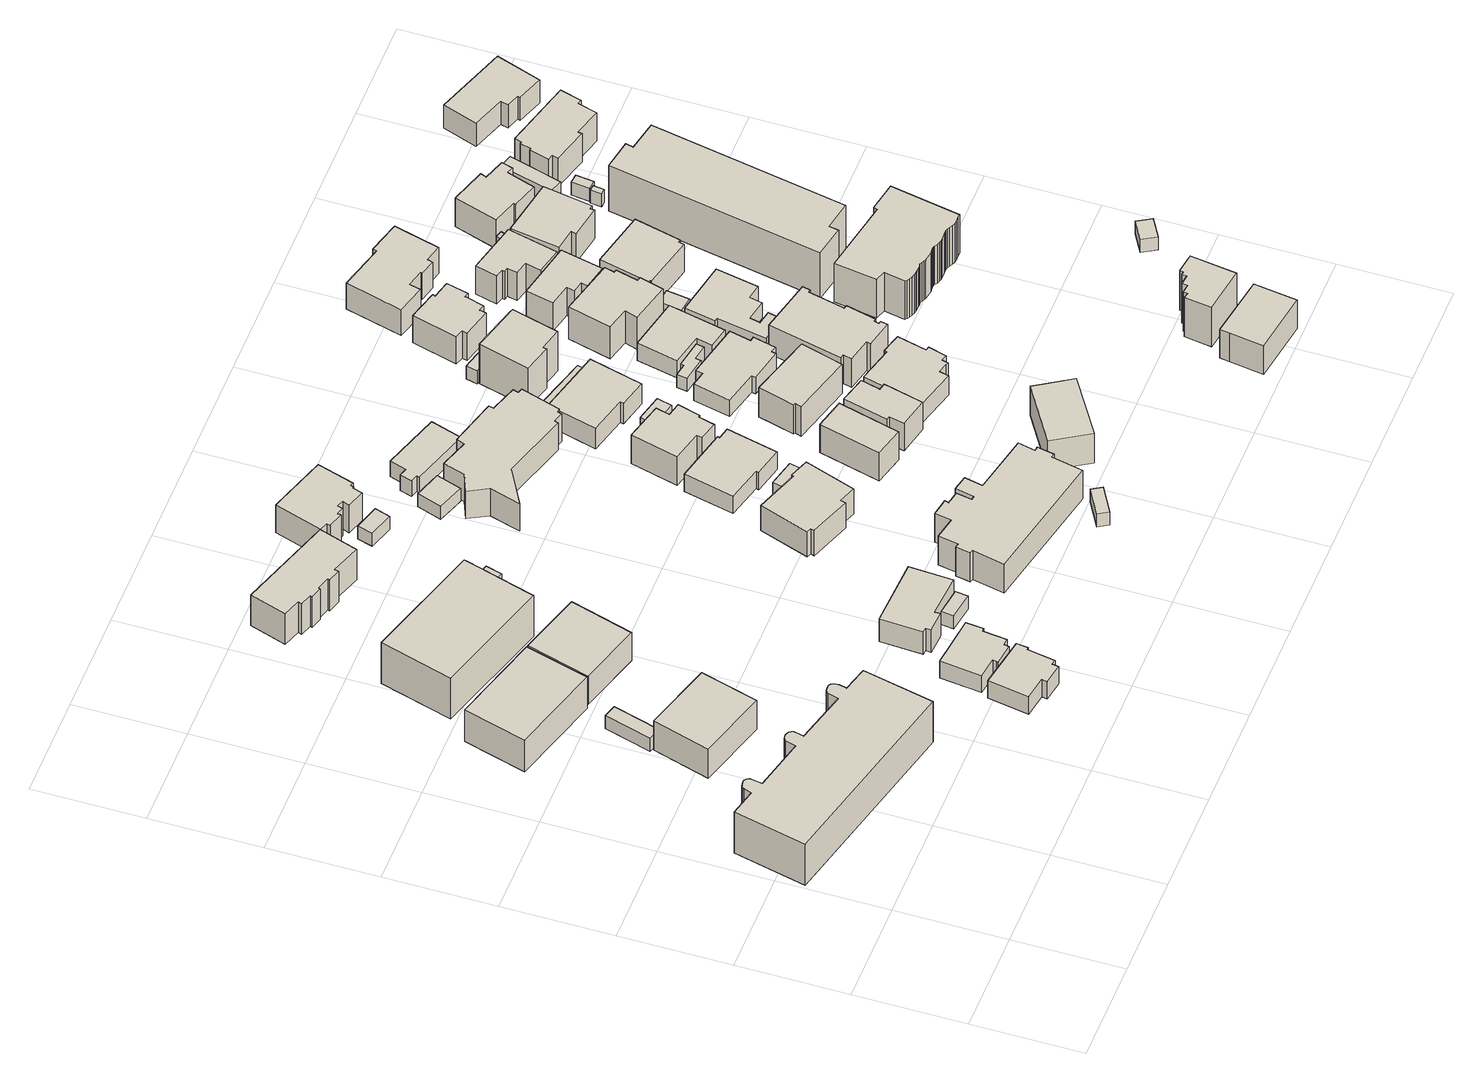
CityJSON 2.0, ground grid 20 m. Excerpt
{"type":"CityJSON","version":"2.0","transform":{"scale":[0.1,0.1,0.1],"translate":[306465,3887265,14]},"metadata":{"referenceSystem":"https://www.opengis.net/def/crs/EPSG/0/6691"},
"CityObjects":{
"building1":{"type":"Building","attributes":{"class":"3002","measuredHeight":2,"BuildingIDAttribute.prefecture":"22","BuildingIDAttribute.city":"22203","BuildingDetailAttribute.surveyYear":2015},"geometry":[{"type":"Solid","lod":"1","boundaries":[[[[0,1,2,3,4,5,6,7,8,9,10,11,12,13,14,15,16,17,18,19,20,21,22,23,24,25,26,27,28,29,30,31,32,33,34,35,36,37]],[[36,38,39,37]],[[35,40,38,36]],[[34,41,40,35]],[[33,42,41,34]],[[32,43,42,33]],[[31,44,43,32]],[[30,45,44,31]],[[29,46,45,30]],[[28,47,46,29]],[[27,48,47,28]],[[26,49,48,27]],[[25,50,49,26]],[[24,51,50,25]],[[23,52,51,24]],[[22,53,52,23]],[[21,54,53,22]],[[20,55,54,21]],[[19,56,55,20]],[[18,57,56,19]],[[17,58,57,18]],[[16,59,58,17]],[[15,60,59,16]],[[14,61,60,15]],[[13,62,61,14]],[[12,63,62,13]],[[11,64,63,12]],[[10,65,64,11]],[[9,66,65,10]],[[8,67,66,9]],[[7,68,67,8]],[[6,69,68,7]],[[5,70,69,6]],[[4,71,70,5]],[[3,72,71,4]],[[2,73,72,3]],[[1,74,73,2]],[[0,75,74,1]],[[37,39,75,0]],[[38,40,41,42,43,44,45,46,47,48,49,50,51,52,53,54,55,56,57,58,59,60,61,62,63,64,65,66,67,68,69,70,71,72,73,74,75,39]]]]}]},
"building2":{"type":"Building","attributes":{"class":"3001","measuredHeight":2,"BuildingIDAttribute.prefecture":"22","BuildingIDAttribute.city":"22203","BuildingDetailAttribute.surveyYear":2015},"geometry":[{"type":"Solid","lod":"1","boundaries":[[[[76,77,78,79]],[[78,80,81,79]],[[77,82,80,78]],[[76,83,82,77]],[[79,81,83,76]],[[80,82,83,81]]]]}]},
"building3":{"type":"Building","attributes":{"class":"3001","measuredHeight":2,"BuildingIDAttribute.prefecture":"22","BuildingIDAttribute.city":"22203","BuildingDetailAttribute.surveyYear":2015},"geometry":[{"type":"Solid","lod":"1","boundaries":[[[[84,85,86,87]],[[86,88,89,87]],[[85,90,88,86]],[[84,91,90,85]],[[87,89,91,84]],[[88,90,91,89]]]]}]},
"building4":{"type":"Building","attributes":{"class":"3001","measuredHeight":2,"BuildingIDAttribute.prefecture":"22","BuildingIDAttribute.city":"22203","BuildingDetailAttribute.surveyYear":2015},"geometry":[{"type":"Solid","lod":"1","boundaries":[[[[92,93,94,95]],[[94,96,97,95]],[[93,98,96,94]],[[92,99,98,93]],[[95,97,99,92]],[[96,98,99,97]]]]}]},
"building5":{"type":"Building","attributes":{"class":"3001","measuredHeight":2,"BuildingIDAttribute.prefecture":"22","BuildingIDAttribute.city":"22203","BuildingDetailAttribute.surveyYear":2015},"geometry":[{"type":"Solid","lod":"1","boundaries":[[[[100,101,102,103,104,105,106,107,108,109,110]],[[109,111,112,110]],[[108,113,111,109]],[[107,114,113,108]],[[106,115,114,107]],[[105,116,115,106]],[[104,117,116,105]],[[103,118,117,104]],[[102,119,118,103]],[[101,120,119,102]],[[100,121,120,101]],[[110,112,121,100]],[[111,113,114,115,116,117,118,119,120,121,112]]]]}]},
"building6":{"type":"Building","attributes":{"class":"3001","measuredHeight":2,"BuildingIDAttribute.prefecture":"22","BuildingIDAttribute.city":"22203","BuildingDetailAttribute.surveyYear":2015},"geometry":[{"type":"Solid","lod":"1","boundaries":[[[[122,123,124,125]],[[124,126,127,125]],[[123,128,126,124]],[[122,129,128,123]],[[125,127,129,122]],[[126,128,129,127]]]]}]},
"building7":{"type":"Building","attributes":{"class":"3001","measuredHeight":2,"BuildingIDAttribute.prefecture":"22","BuildingIDAttribute.city":"22203","BuildingDetailAttribute.surveyYear":2015},"geometry":[{"type":"Solid","lod":"1","boundaries":[[[[130,131,132,133,134,135]],[[134,136,137,135]],[[133,138,136,134]],[[132,139,138,133]],[[131,140,139,132]],[[130,141,140,131]],[[135,137,141,130]],[[136,138,139,140,141,137]]]]}]},
"building8":{"type":"Building","attributes":{"class":"3001","measuredHeight":2,"BuildingIDAttribute.prefecture":"22","BuildingIDAttribute.city":"22203","BuildingDetailAttribute.surveyYear":2015},"geometry":[{"type":"Solid","lod":"1","boundaries":[[[[142,143,144,145,146,147,148,149,150,151,152]],[[151,153,154,152]],[[150,155,153,151]],[[149,156,155,150]],[[148,157,156,149]],[[147,158,157,148]],[[146,159,158,147]],[[145,160,159,146]],[[144,161,160,145]],[[143,162,161,144]],[[142,163,162,143]],[[152,154,163,142]],[[153,155,156,157,158,159,160,161,162,163,154]]]]}]},
"building9":{"type":"Building","attributes":{"class":"3001","measuredHeight":2,"BuildingIDAttribute.prefecture":"22","BuildingIDAttribute.city":"22203","BuildingDetailAttribute.surveyYear":2015},"geometry":[{"type":"Solid","lod":"1","boundaries":[[[[164,165,166,167,168,169,170,171]],[[170,172,173,171]],[[169,174,172,170]],[[168,175,174,169]],[[167,176,175,168]],[[166,177,176,167]],[[165,178,177,166]],[[164,179,178,165]],[[171,173,179,164]],[[172,174,175,176,177,178,179,173]]]]}]},
"building10":{"type":"Building","attributes":{"class":"3001","measuredHeight":2,"BuildingIDAttribute.prefecture":"22","BuildingIDAttribute.city":"22203","BuildingDetailAttribute.surveyYear":2015},"geometry":[{"type":"Solid","lod":"1","boundaries":[[[[180,181,182,183,184,185,186,187,188,189,190,191,192,193]],[[192,194,195,193]],[[191,196,194,192]],[[190,197,196,191]],[[189,198,197,190]],[[188,199,198,189]],[[187,200,199,188]],[[186,201,200,187]],[[185,202,201,186]],[[184,203,202,185]],[[183,204,203,184]],[[182,205,204,183]],[[181,206,205,182]],[[180,207,206,181]],[[193,195,207,180]],[[194,196,197,198,199,200,201,202,203,204,205,206,207,195]]]]}]},
"building11":{"type":"Building","attributes":{"class":"3001","measuredHeight":2,"BuildingIDAttribute.prefecture":"22","BuildingIDAttribute.city":"22203","BuildingDetailAttribute.surveyYear":2015},"geometry":[{"type":"Solid","lod":"1","boundaries":[[[[208,209,210,211]],[[210,212,213,211]],[[209,214,212,210]],[[208,215,214,209]],[[211,213,215,208]],[[212,214,215,213]]]]}]},
"building12":{"type":"Building","attributes":{"class":"3001","measuredHeight":2,"BuildingIDAttribute.prefecture":"22","BuildingIDAttribute.city":"22203","BuildingDetailAttribute.surveyYear":2015},"geometry":[{"type":"Solid","lod":"1","boundaries":[[[[216,217,218,219]],[[218,220,221,219]],[[217,222,220,218]],[[216,223,222,217]],[[219,221,223,216]],[[220,222,223,221]]]]}]},
"building13":{"type":"Building","attributes":{"class":"3003","measuredHeight":2,"BuildingIDAttribute.prefecture":"22","BuildingIDAttribute.city":"22203","BuildingDetailAttribute.surveyYear":2015},"geometry":[{"type":"Solid","lod":"1","boundaries":[[[[224,225,226,227]],[[226,228,229,227]],[[225,230,228,226]],[[224,231,230,225]],[[227,229,231,224]],[[228,230,231,229]]]]}]},
"building14":{"type":"Building","attributes":{"class":"3001","measuredHeight":2,"BuildingIDAttribute.prefecture":"22","BuildingIDAttribute.city":"22203","BuildingDetailAttribute.surveyYear":2015},"geometry":[{"type":"Solid","lod":"1","boundaries":[[[[232,233,234,235,236,237,238,239,240,241,242,243,244,245,246,247]],[[246,248,249,247]],[[245,250,248,246]],[[244,251,250,245]],[[243,252,251,244]],[[242,253,252,243]],[[241,254,253,242]],[[240,255,254,241]],[[239,256,255,240]],[[238,257,256,239]],[[237,258,257,238]],[[236,259,258,237]],[[235,260,259,236]],[[234,261,260,235]],[[233,262,261,234]],[[232,263,262,233]],[[247,249,263,232]],[[248,250,251,252,253,254,255,256,257,258,259,260,261,262,263,249]]]]}]},
"building15":{"type":"Building","attributes":{"class":"3001","measuredHeight":2,"BuildingIDAttribute.prefecture":"22","BuildingIDAttribute.city":"22203","BuildingDetailAttribute.surveyYear":2015},"geometry":[{"type":"Solid","lod":"1","boundaries":[[[[264,265,266,267,268,269,270,271,272,273,274,275,276,277,278,279,280,281,282,283,284,285]],[[284,286,287,285]],[[283,288,286,284]],[[282,289,288,283]],[[281,290,289,282]],[[280,291,290,281]],[[279,292,291,280]],[[278,293,292,279]],[[277,294,293,278]],[[276,295,294,277]],[[275,296,295,276]],[[274,297,296,275]],[[273,298,297,274]],[[272,299,298,273]],[[271,300,299,272]],[[270,301,300,271]],[[269,302,301,270]],[[268,303,302,269]],[[267,304,303,268]],[[266,305,304,267]],[[265,306,305,266]],[[264,307,306,265]],[[285,287,307,264]],[[286,288,289,290,291,292,293,294,295,296,297,298,299,300,301,302,303,304,305,306,307,287]]]]}]},
"building16":{"type":"Building","attributes":{"class":"3001","measuredHeight":2,"BuildingIDAttribute.prefecture":"22","BuildingIDAttribute.city":"22203","BuildingDetailAttribute.surveyYear":2015},"geometry":[{"type":"Solid","lod":"1","boundaries":[[[[308,309,310,311,312,313,314,315,316,317]],[[316,318,319,317]],[[315,320,318,316]],[[314,321,320,315]],[[313,322,321,314]],[[312,323,322,313]],[[311,324,323,312]],[[310,325,324,311]],[[309,326,325,310]],[[308,327,326,309]],[[317,319,327,308]],[[318,320,321,322,323,324,325,326,327,319]]]]}]},
"building17":{"type":"Building","attributes":{"class":"3003","measuredHeight":2,"BuildingIDAttribute.prefecture":"22","BuildingIDAttribute.city":"22203","BuildingDetailAttribute.surveyYear":2015},"geometry":[{"type":"Solid","lod":"1","boundaries":[[[[328,329,330,331]],[[330,332,333,331]],[[329,334,332,330]],[[328,335,334,329]],[[331,333,335,328]],[[332,334,335,333]]]]}]},
"building18":{"type":"Building","attributes":{"class":"3003","measuredHeight":2,"BuildingIDAttribute.prefecture":"22","BuildingIDAttribute.city":"22203","BuildingDetailAttribute.surveyYear":2015},"geometry":[{"type":"Solid","lod":"1","boundaries":[[[[336,337,338,339]],[[338,340,341,339]],[[337,342,340,338]],[[336,343,342,337]],[[339,341,343,336]],[[340,342,343,341]]]]}]},
"building19":{"type":"Building","attributes":{"class":"3001","measuredHeight":2,"BuildingIDAttribute.prefecture":"22","BuildingIDAttribute.city":"22203","BuildingDetailAttribute.surveyYear":2015},"geometry":[{"type":"Solid","lod":"1","boundaries":[[[[344,345,346,347]],[[346,348,349,347]],[[345,350,348,346]],[[344,351,350,345]],[[347,349,351,344]],[[348,350,351,349]]]]}]},
"building20":{"type":"Building","attributes":{"class":"3001","measuredHeight":2,"BuildingIDAttribute.prefecture":"22","BuildingIDAttribute.city":"22203","BuildingDetailAttribute.surveyYear":2015},"geometry":[{"type":"Solid","lod":"1","boundaries":[[[[352,353,354,355,356,357,358,359]],[[358,360,361,359]],[[357,362,360,358]],[[356,363,362,357]],[[355,364,363,356]],[[354,365,364,355]],[[353,366,365,354]],[[352,367,366,353]],[[359,361,367,352]],[[360,362,363,364,365,366,367,361]]]]}]},
"building21":{"type":"Building","attributes":{"class":"3001","measuredHeight":2,"BuildingIDAttribute.prefecture":"22","BuildingIDAttribute.city":"22203","BuildingDetailAttribute.surveyYear":2015},"geometry":[{"type":"Solid","lod":"1","boundaries":[[[[368,369,370,371,372,373,374,375]],[[374,376,377,375]],[[373,378,376,374]],[[372,379,378,373]],[[371,380,379,372]],[[370,381,380,371]],[[369,382,381,370]],[[368,383,382,369]],[[375,377,383,368]],[[376,378,379,380,381,382,383,377]]]]}]},
"building22":{"type":"Building","attributes":{"class":"3001","measuredHeight":2,"BuildingIDAttribute.prefecture":"22","BuildingIDAttribute.city":"22203","BuildingDetailAttribute.surveyYear":2015},"geometry":[{"type":"Solid","lod":"1","boundaries":[[[[384,385,386,387,388,389,390,391,392,393,394,395,396,397,398,399,400,401]],[[400,402,403,401]],[[399,404,402,400]],[[398,405,404,399]],[[397,406,405,398]],[[396,407,406,397]],[[395,408,407,396]],[[394,409,408,395]],[[393,410,409,394]],[[392,411,410,393]],[[391,412,411,392]],[[390,413,412,391]],[[389,414,413,390]],[[388,415,414,389]],[[387,416,415,388]],[[386,417,416,387]],[[385,418,417,386]],[[384,419,418,385]],[[401,403,419,384]],[[402,404,405,406,407,408,409,410,411,412,413,414,415,416,417,418,419,403]]]]}]},
"building23":{"type":"Building","attributes":{"class":"3001","measuredHeight":2,"BuildingIDAttribute.prefecture":"22","BuildingIDAttribute.city":"22203","BuildingDetailAttribute.surveyYear":2015},"geometry":[{"type":"Solid","lod":"1","boundaries":[[[[420,421,422,423,424,425,426,427,428,429]],[[428,430,431,429]],[[427,432,430,428]],[[426,433,432,427]],[[425,434,433,426]],[[424,435,434,425]],[[423,436,435,424]],[[422,437,436,423]],[[421,438,437,422]],[[420,439,438,421]],[[429,431,439,420]],[[430,432,433,434,435,436,437,438,439,431]]]]}]},
"building24":{"type":"Building","attributes":{"class":"3001","measuredHeight":2,"BuildingIDAttribute.prefecture":"22","BuildingIDAttribute.city":"22203","BuildingDetailAttribute.surveyYear":2015},"geometry":[{"type":"Solid","lod":"1","boundaries":[[[[440,441,442,443]],[[442,444,445,443]],[[441,446,444,442]],[[440,447,446,441]],[[443,445,447,440]],[[444,446,447,445]]]]}]},
"building25":{"type":"Building","attributes":{"class":"3001","measuredHeight":2,"BuildingIDAttribute.prefecture":"22","BuildingIDAttribute.city":"22203","BuildingDetailAttribute.surveyYear":2015},"geometry":[{"type":"Solid","lod":"1","boundaries":[[[[448,449,450,451]],[[450,452,453,451]],[[449,454,452,450]],[[448,455,454,449]],[[451,453,455,448]],[[452,454,455,453]]]]}]},
"building26":{"type":"Building","attributes":{"class":"3003","measuredHeight":2,"BuildingIDAttribute.prefecture":"22","BuildingIDAttribute.city":"22203","BuildingDetailAttribute.surveyYear":2015},"geometry":[{"type":"Solid","lod":"1","boundaries":[[[[456,457,458,459]],[[458,460,461,459]],[[457,462,460,458]],[[456,463,462,457]],[[459,461,463,456]],[[460,462,463,461]]]]}]},
"building27":{"type":"Building","attributes":{"class":"3001","measuredHeight":2,"BuildingIDAttribute.prefecture":"22","BuildingIDAttribute.city":"22203","BuildingDetailAttribute.surveyYear":2015},"geometry":[{"type":"Solid","lod":"1","boundaries":[[[[464,465,466,467,468,469,470,471]],[[470,472,473,471]],[[469,474,472,470]],[[468,475,474,469]],[[467,476,475,468]],[[466,477,476,467]],[[465,478,477,466]],[[464,479,478,465]],[[471,473,479,464]],[[472,474,475,476,477,478,479,473]]]]}]},
"building28":{"type":"Building","attributes":{"class":"3001","measuredHeight":2,"BuildingIDAttribute.prefecture":"22","BuildingIDAttribute.city":"22203","BuildingDetailAttribute.surveyYear":2015},"geometry":[{"type":"Solid","lod":"1","boundaries":[[[[480,481,482,483,484,485]],[[484,486,487,485]],[[483,488,486,484]],[[482,489,488,483]],[[481,490,489,482]],[[480,491,490,481]],[[485,487,491,480]],[[486,488,489,490,491,487]]]]}]},
"building29":{"type":"Building","attributes":{"class":"3003","measuredHeight":2,"BuildingIDAttribute.prefecture":"22","BuildingIDAttribute.city":"22203","BuildingDetailAttribute.surveyYear":2015},"geometry":[{"type":"Solid","lod":"1","boundaries":[[[[492,493,494,495]],[[494,496,497,495]],[[493,498,496,494]],[[492,499,498,493]],[[495,497,499,492]],[[496,498,499,497]]]]}]},
"building30":{"type":"Building","attributes":{"class":"3001","measuredHeight":2,"BuildingIDAttribute.prefecture":"22","BuildingIDAttribute.city":"22203","BuildingDetailAttribute.surveyYear":2015},"geometry":[{"type":"Solid","lod":"1","boundaries":[[[[500,501,502,503,504,505]],[[504,506,507,505]],[[503,508,506,504]],[[502,509,508,503]],[[501,510,509,502]],[[500,511,510,501]],[[505,507,511,500]],[[506,508,509,510,511,507]]]]}]},
"building31":{"type":"Building","attributes":{"class":"3001","measuredHeight":2,"BuildingIDAttribute.prefecture":"22","BuildingIDAttribute.city":"22203","BuildingDetailAttribute.surveyYear":2015},"geometry":[{"type":"Solid","lod":"1","boundaries":[[[[512,513,514,515,516,517,518]],[[517,519,520,518]],[[516,521,519,517]],[[515,522,521,516]],[[514,523,522,515]],[[513,524,523,514]],[[512,525,524,513]],[[518,520,525,512]],[[519,521,522,523,524,525,520]]]]}]},
"building32":{"type":"Building","attributes":{"class":"3001","measuredHeight":2,"BuildingIDAttribute.prefecture":"22","BuildingIDAttribute.city":"22203","BuildingDetailAttribute.surveyYear":2015},"geometry":[{"type":"Solid","lod":"1","boundaries":[[[[526,527,528,529,530,531,532,533,534,535,536,537,538]],[[537,539,540,538]],[[536,541,539,537]],[[535,542,541,536]],[[534,543,542,535]],[[533,544,543,534]],[[532,545,544,533]],[[531,546,545,532]],[[530,547,546,531]],[[529,548,547,530]],[[528,549,548,529]],[[527,550,549,528]],[[526,551,550,527]],[[538,540,551,526]],[[539,541,542,543,544,545,546,547,548,549,550,551,540]]]]}]},
"building33":{"type":"Building","attributes":{"class":"3001","measuredHeight":2,"BuildingIDAttribute.prefecture":"22","BuildingIDAttribute.city":"22203","BuildingDetailAttribute.surveyYear":2015},"geometry":[{"type":"Solid","lod":"1","boundaries":[[[[552,553,554,555,556,557,558,559,560,561,562,563]],[[562,564,565,563]],[[561,566,564,562]],[[560,567,566,561]],[[559,568,567,560]],[[558,569,568,559]],[[557,570,569,558]],[[556,571,570,557]],[[555,572,571,556]],[[554,573,572,555]],[[553,574,573,554]],[[552,575,574,553]],[[563,565,575,552]],[[564,566,567,568,569,570,571,572,573,574,575,565]]]]}]},
"building34":{"type":"Building","attributes":{"class":"3003","measuredHeight":2,"BuildingIDAttribute.prefecture":"22","BuildingIDAttribute.city":"22203","BuildingDetailAttribute.surveyYear":2015},"geometry":[{"type":"Solid","lod":"1","boundaries":[[[[576,577,578,579,580,581,582,583]],[[582,584,585,583]],[[581,586,584,582]],[[580,587,586,581]],[[579,588,587,580]],[[578,589,588,579]],[[577,590,589,578]],[[576,591,590,577]],[[583,585,591,576]],[[584,586,587,588,589,590,591,585]]]]}]},
"building35":{"type":"Building","attributes":{"class":"3003","measuredHeight":2,"BuildingIDAttribute.prefecture":"22","BuildingIDAttribute.city":"22203","BuildingDetailAttribute.surveyYear":2015},"geometry":[{"type":"Solid","lod":"1","boundaries":[[[[592,593,594,595]],[[594,596,597,595]],[[593,598,596,594]],[[592,599,598,593]],[[595,597,599,592]],[[596,598,599,597]]]]}]},
"building36":{"type":"Building","attributes":{"class":"3001","measuredHeight":2,"BuildingIDAttribute.prefecture":"22","BuildingIDAttribute.city":"22203","BuildingDetailAttribute.surveyYear":2015},"geometry":[{"type":"Solid","lod":"1","boundaries":[[[[600,601,602,603,604,605]],[[604,606,607,605]],[[603,608,606,604]],[[602,609,608,603]],[[601,610,609,602]],[[600,611,610,601]],[[605,607,611,600]],[[606,608,609,610,611,607]]]]}]},
"building37":{"type":"Building","attributes":{"class":"3001","measuredHeight":2,"BuildingIDAttribute.prefecture":"22","BuildingIDAttribute.city":"22203","BuildingDetailAttribute.surveyYear":2015},"geometry":[{"type":"Solid","lod":"1","boundaries":[[[[612,613,614,615,616,617,618,619,620,621,622,623,624,625,626,627]],[[626,628,629,627]],[[625,630,628,626]],[[624,631,630,625]],[[623,632,631,624]],[[622,633,632,623]],[[621,634,633,622]],[[620,635,634,621]],[[619,636,635,620]],[[618,637,636,619]],[[617,638,637,618]],[[616,639,638,617]],[[615,640,639,616]],[[614,641,640,615]],[[613,642,641,614]],[[612,643,642,613]],[[627,629,643,612]],[[628,630,631,632,633,634,635,636,637,638,639,640,641,642,643,629]]]]}]},
"building38":{"type":"Building","attributes":{"class":"3001","measuredHeight":2,"BuildingIDAttribute.prefecture":"22","BuildingIDAttribute.city":"22203","BuildingDetailAttribute.surveyYear":2015},"geometry":[{"type":"Solid","lod":"1","boundaries":[[[[644,645,646,647,648,649,650,651,652,653,654,655]],[[654,656,657,655]],[[653,658,656,654]],[[652,659,658,653]],[[651,660,659,652]],[[650,661,660,651]],[[649,662,661,650]],[[648,663,662,649]],[[647,664,663,648]],[[646,665,664,647]],[[645,666,665,646]],[[644,667,666,645]],[[655,657,667,644]],[[656,658,659,660,661,662,663,664,665,666,667,657]]]]}]},
"building39":{"type":"Building","attributes":{"class":"3001","measuredHeight":2,"BuildingIDAttribute.prefecture":"22","BuildingIDAttribute.city":"22203","BuildingDetailAttribute.surveyYear":2015},"geometry":[{"type":"Solid","lod":"1","boundaries":[[[[668,669,670,671,672,673,674,675,676,677]],[[676,678,679,677]],[[675,680,678,676]],[[674,681,680,675]],[[673,682,681,674]],[[672,683,682,673]],[[671,684,683,672]],[[670,685,684,671]],[[669,686,685,670]],[[668,687,686,669]],[[677,679,687,668]],[[678,680,681,682,683,684,685,686,687,679]]]]}]},
"building40":{"type":"Building","attributes":{"class":"3001","measuredHeight":2,"BuildingIDAttribute.prefecture":"22","BuildingIDAttribute.city":"22203","BuildingDetailAttribute.surveyYear":2015},"geometry":[{"type":"Solid","lod":"1","boundaries":[[[[688,689,690,691,692]],[[691,693,694,692]],[[690,695,693,691]],[[689,696,695,690]],[[688,697,696,689]],[[692,694,697,688]],[[693,695,696,697,694]]]]}]},
"building41":{"type":"Building","attributes":{"class":"3001","measuredHeight":2,"BuildingIDAttribute.prefecture":"22","BuildingIDAttribute.city":"22203","BuildingDetailAttribute.surveyYear":2015},"geometry":[{"type":"Solid","lod":"1","boundaries":[[[[698,699,700,701,702,703,704,705,706,707,708,709]],[[708,710,711,709]],[[707,712,710,708]],[[706,713,712,707]],[[705,714,713,706]],[[704,715,714,705]],[[703,716,715,704]],[[702,717,716,703]],[[701,718,717,702]],[[700,719,718,701]],[[699,720,719,700]],[[698,721,720,699]],[[709,711,721,698]],[[710,712,713,714,715,716,717,718,719,720,721,711]]]]}]},
"building42":{"type":"Building","attributes":{"class":"3001","measuredHeight":2,"BuildingIDAttribute.prefecture":"22","BuildingIDAttribute.city":"22203","BuildingDetailAttribute.surveyYear":2015},"geometry":[{"type":"Solid","lod":"1","boundaries":[[[[722,723,724,725]],[[724,726,727,725]],[[723,728,726,724]],[[722,729,728,723]],[[725,727,729,722]],[[726,728,729,727]]]]}]},
"building43":{"type":"Building","attributes":{"class":"3001","measuredHeight":2,"BuildingIDAttribute.prefecture":"22","BuildingIDAttribute.city":"22203","BuildingDetailAttribute.surveyYear":2015},"geometry":[{"type":"Solid","lod":"1","boundaries":[[[[730,731,732,733,734,735,736,737,738]],[[737,739,740,738]],[[736,741,739,737]],[[735,742,741,736]],[[734,743,742,735]],[[733,744,743,734]],[[732,745,744,733]],[[731,746,745,732]],[[730,747,746,731]],[[738,740,747,730]],[[739,741,742,743,744,745,746,747,740]]]]}]},
"building44":{"type":"Building","attributes":{"class":"3002","measuredHeight":2,"BuildingIDAttribute.prefecture":"22","BuildingIDAttribute.city":"22203","BuildingDetailAttribute.surveyYear":2015},"geometry":[{"type":"Solid","lod":"1","boundaries":[[[[748,749,750,751,752,753,754,755,756,757,758,759]],[[758,760,761,759]],[[757,762,760,758]],[[756,763,762,757]],[[755,764,763,756]],[[754,765,764,755]],[[753,766,765,754]],[[752,767,766,753]],[[751,768,767,752]],[[750,769,768,751]],[[749,770,769,750]],[[748,771,770,749]],[[759,761,771,748]],[[760,762,763,764,765,766,767,768,769,770,771,761]]]]}]},
"building45":{"type":"Building","attributes":{"class":"3001","measuredHeight":2,"BuildingIDAttribute.prefecture":"22","BuildingIDAttribute.city":"22203","BuildingDetailAttribute.surveyYear":2015},"geometry":[{"type":"Solid","lod":"1","boundaries":[[[[772,773,774,775,776,777,778,779,780,781,782,783]],[[782,784,785,783]],[[781,786,784,782]],[[780,787,786,781]],[[779,788,787,780]],[[778,789,788,779]],[[777,790,789,778]],[[776,791,790,777]],[[775,792,791,776]],[[774,793,792,775]],[[773,794,793,774]],[[772,795,794,773]],[[783,785,795,772]],[[784,786,787,788,789,790,791,792,793,794,795,785]]]]}]},
"building46":{"type":"Building","attributes":{"class":"3001","measuredHeight":2,"BuildingIDAttribute.prefecture":"22","BuildingIDAttribute.city":"22203","BuildingDetailAttribute.surveyYear":2015},"geometry":[{"type":"Solid","lod":"1","boundaries":[[[[796,797,798,799,800,801,802,803,804,805]],[[804,806,807,805]],[[803,808,806,804]],[[802,809,808,803]],[[801,810,809,802]],[[800,811,810,801]],[[799,812,811,800]],[[798,813,812,799]],[[797,814,813,798]],[[796,815,814,797]],[[805,807,815,796]],[[806,808,809,810,811,812,813,814,815,807]]]]}]},
"building47":{"type":"Building","attributes":{"class":"3001","measuredHeight":2,"BuildingIDAttribute.prefecture":"22","BuildingIDAttribute.city":"22203","BuildingDetailAttribute.surveyYear":2015},"geometry":[{"type":"Solid","lod":"1","boundaries":[[[[816,817,818,819,820,821,822,823]],[[822,824,825,823]],[[821,826,824,822]],[[820,827,826,821]],[[819,828,827,820]],[[818,829,828,819]],[[817,830,829,818]],[[816,831,830,817]],[[823,825,831,816]],[[824,826,827,828,829,830,831,825]]]]}]},
"building48":{"type":"Building","attributes":{"class":"3002","measuredHeight":2,"BuildingIDAttribute.prefecture":"22","BuildingIDAttribute.city":"22203","BuildingDetailAttribute.surveyYear":2015},"geometry":[{"type":"Solid","lod":"1","boundaries":[[[[832,833,834,835,836,837,838,839,840,841,842,843,844,845,846,847,848,849,850,851,852,853,854,855,856,857,858,859,860,861,862,863,864,865,866,867,868,869,870,871,872,873]],[[872,874,875,873]],[[871,876,874,872]],[[870,877,876,871]],[[869,878,877,870]],[[868,879,878,869]],[[867,880,879,868]],[[866,881,880,867]],[[865,882,881,866]],[[864,883,882,865]],[[863,884,883,864]],[[862,885,884,863]],[[861,886,885,862]],[[860,887,886,861]],[[859,888,887,860]],[[858,889,888,859]],[[857,890,889,858]],[[856,891,890,857]],[[855,892,891,856]],[[854,893,892,855]],[[853,894,893,854]],[[852,895,894,853]],[[851,896,895,852]],[[850,897,896,851]],[[849,898,897,850]],[[848,899,898,849]],[[847,900,899,848]],[[846,901,900,847]],[[845,902,901,846]],[[844,903,902,845]],[[843,904,903,844]],[[842,905,904,843]],[[841,906,905,842]],[[840,907,906,841]],[[839,908,907,840]],[[838,909,908,839]],[[837,910,909,838]],[[836,911,910,837]],[[835,912,911,836]],[[834,913,912,835]],[[833,914,913,834]],[[832,915,914,833]],[[873,875,915,832]],[[874,876,877,878,879,880,881,882,883,884,885,886,887,888,889,890,891,892,893,894,895,896,897,898,899,900,901,902,903,904,905,906,907,908,909,910,911,912,913,914,915,875]]]]}]},
"building49":{"type":"Building","attributes":{"class":"3001","measuredHeight":2,"BuildingIDAttribute.prefecture":"22","BuildingIDAttribute.city":"22203","BuildingDetailAttribute.surveyYear":2015},"geometry":[{"type":"Solid","lod":"1","boundaries":[[[[916,917,918,919]],[[918,920,921,919]],[[917,922,920,918]],[[916,923,922,917]],[[919,921,923,916]],[[920,922,923,921]]]]}]},
"building50":{"type":"Building","attributes":{"class":"3001","measuredHeight":2,"BuildingIDAttribute.prefecture":"22","BuildingIDAttribute.city":"22203","BuildingDetailAttribute.surveyYear":2015},"geometry":[{"type":"Solid","lod":"1","boundaries":[[[[924,925,926,927]],[[926,928,929,927]],[[925,930,928,926]],[[924,931,930,925]],[[927,929,931,924]],[[928,930,931,929]]]]}]},
"building51":{"type":"Building","attributes":{"class":"3001","measuredHeight":2,"BuildingIDAttribute.prefecture":"22","BuildingIDAttribute.city":"22203","BuildingDetailAttribute.surveyYear":2015},"geometry":[{"type":"Solid","lod":"1","boundaries":[[[[932,933,934,935,936,937,938,939]],[[938,940,941,939]],[[937,942,940,938]],[[936,943,942,937]],[[935,944,943,936]],[[934,945,944,935]],[[933,946,945,934]],[[932,947,946,933]],[[939,941,947,932]],[[940,942,943,944,945,946,947,941]]]]}]},
"building52":{"type":"Building","attributes":{"class":"3002","measuredHeight":2,"BuildingIDAttribute.prefecture":"22","BuildingIDAttribute.city":"22203","BuildingDetailAttribute.surveyYear":2015},"geometry":[{"type":"Solid","lod":"1","boundaries":[[[[948,949,950,951,952,953,954,955]],[[954,956,957,955]],[[953,958,956,954]],[[952,959,958,953]],[[951,960,959,952]],[[950,961,960,951]],[[949,962,961,950]],[[948,963,962,949]],[[955,957,963,948]],[[956,958,959,960,961,962,963,957]]]]}]},
"building53":{"type":"Building","attributes":{"class":"3001","measuredHeight":2,"BuildingIDAttribute.prefecture":"22","BuildingIDAttribute.city":"22203","BuildingDetailAttribute.surveyYear":2015},"geometry":[{"type":"Solid","lod":"1","boundaries":[[[[964,965,966,967]],[[966,968,969,967]],[[965,970,968,966]],[[964,971,970,965]],[[967,969,971,964]],[[968,970,971,969]]]]}]},
"building54":{"type":"Building","attributes":{"class":"3001","measuredHeight":2,"BuildingIDAttribute.prefecture":"22","BuildingIDAttribute.city":"22203","BuildingDetailAttribute.surveyYear":2015},"geometry":[{"type":"Solid","lod":"1","boundaries":[[[[972,973,974,975,976,977,978,979,980,981]],[[980,982,983,981]],[[979,984,982,980]],[[978,985,984,979]],[[977,986,985,978]],[[976,987,986,977]],[[975,988,987,976]],[[974,989,988,975]],[[973,990,989,974]],[[972,991,990,973]],[[981,983,991,972]],[[982,984,985,986,987,988,989,990,991,983]]]]}]},
"building55":{"type":"Building","attributes":{"class":"3001","measuredHeight":2,"BuildingIDAttribute.prefecture":"22","BuildingIDAttribute.city":"22203","BuildingDetailAttribute.surveyYear":2015},"geometry":[{"type":"Solid","lod":"1","boundaries":[[[[992,993,994,995]],[[994,996,997,995]],[[993,998,996,994]],[[992,999,998,993]],[[995,997,999,992]],[[996,998,999,997]]]]}]},
"building56":{"type":"Building","attributes":{"class":"3001","measuredHeight":2,"BuildingIDAttribute.prefecture":"22","BuildingIDAttribute.city":"22203","BuildingDetailAttribute.surveyYear":2015},"geometry":[{"type":"Solid","lod":"1","boundaries":[[[[1000,1001,1002,1003]],[[1002,1004,1005,1003]],[[1001,1006,1004,1002]],[[1000,1007,1006,1001]],[[1003,1005,1007,1000]],[[1004,1006,1007,1005]]]]}]},
"building57":{"type":"Building","attributes":{"class":"3003","measuredHeight":2,"BuildingIDAttribute.prefecture":"22","BuildingIDAttribute.city":"22203","BuildingDetailAttribute.surveyYear":2015},"geometry":[{"type":"Solid","lod":"1","boundaries":[[[[1008,1009,1010,1011]],[[1010,1012,1013,1011]],[[1009,1014,1012,1010]],[[1008,1015,1014,1009]],[[1011,1013,1015,1008]],[[1012,1014,1015,1013]]]]}]},
"building58":{"type":"Building","attributes":{"class":"3001","measuredHeight":2,"BuildingIDAttribute.prefecture":"22","BuildingIDAttribute.city":"22203","BuildingDetailAttribute.surveyYear":2015},"geometry":[{"type":"Solid","lod":"1","boundaries":[[[[1016,1017,1018,1019,1020,1021,1022,1023,1024,1025,1026,1027,1028,1029]],[[1028,1030,1031,1029]],[[1027,1032,1030,1028]],[[1026,1033,1032,1027]],[[1025,1034,1033,1026]],[[1024,1035,1034,1025]],[[1023,1036,1035,1024]],[[1022,1037,1036,1023]],[[1021,1038,1037,1022]],[[1020,1039,1038,1021]],[[1019,1040,1039,1020]],[[1018,1041,1040,1019]],[[1017,1042,1041,1018]],[[1016,1043,1042,1017]],[[1029,1031,1043,1016]],[[1030,1032,1033,1034,1035,1036,1037,1038,1039,1040,1041,1042,1043,1031]]]]}]},
"building59":{"type":"Building","attributes":{"class":"3001","measuredHeight":2,"BuildingIDAttribute.prefecture":"22","BuildingIDAttribute.city":"22203","BuildingDetailAttribute.surveyYear":2015},"geometry":[{"type":"Solid","lod":"1","boundaries":[[[[1044,1045,1046,1047,1048,1049,1050,1051]],[[1050,1052,1053,1051]],[[1049,1054,1052,1050]],[[1048,1055,1054,1049]],[[1047,1056,1055,1048]],[[1046,1057,1056,1047]],[[1045,1058,1057,1046]],[[1044,1059,1058,1045]],[[1051,1053,1059,1044]],[[1052,1054,1055,1056,1057,1058,1059,1053]]]]}]}
},
"vertices":[
[6,350,11],[37,482,11],[87,470,11],[92,485,11],[96,489,11],[101,490,11],[105,491,11],[108,491,11],[111,490,11],[114,487,11],[116,483,11],[116,479,11],[113,460,11],[210,437,11],[215,456,11],[219,460,11],[224,461,11],[228,461,11],[231,460,11],[235,458,11],[238,454,11],[239,451,11],[239,449,11],[235,432,11],[332,407,11],[338,426,11],[342,431,11],[347,432,11],[351,432,11],[355,432,11],[359,429,11],[361,425,11],[362,422,11],[362,419,11],[362,416,11],[359,402,11],[405,390,11],[376,261,11],[405,390,105],[376,261,105],[359,402,105],[362,416,105],[362,419,105],[362,422,105],[361,425,105],[359,429,105],[355,432,105],[351,432,105],[347,432,105],[342,431,105],[338,426,105],[332,407,105],[235,432,105],[239,449,105],[239,451,105],[238,454,105],[235,458,105],[231,460,105],[228,461,105],[224,461,105],[219,460,105],[215,456,105],[210,437,105],[113,460,105],[116,479,105],[116,483,105],[114,487,105],[111,490,105],[108,491,105],[105,491,105],[101,490,105],[96,489,105],[92,485,105],[87,470,105],[37,482,105],[6,350,105],
[209,679,14],[337,641,14],[307,537,14],[178,575,14],[307,537,81],[178,575,81],[337,641,81],[209,679,81],
[226,767,17],[250,760,17],[225,675,17],[201,682,17],[225,675,47],[201,682,47],[250,760,47],[226,767,47],
[298,926,9],[266,812,9],[99,860,9],[132,974,9],[99,860,82],[132,974,82],[266,812,82],[298,926,82],
[586,192,18],[583,171,18],[579,171,18],[570,120,18],[561,122,18],[560,115,18],[559,111,18],[521,117,18],[523,127,18],[479,134,18],[492,208,18],[479,134,58],[492,208,58],[523,127,58],[521,117,58],[559,111,58],[560,115,58],[561,122,58],[570,120,58],[579,171,58],[583,171,58],[586,192,58],
[417,891,17],[383,777,17],[268,811,17],[301,925,17],[268,811,82],[301,925,82],[383,777,82],[417,891,82],
[414,1044,16],[384,944,16],[165,1009,16],[204,1141,16],[423,1076,16],[422,1073,16],[423,1076,110],[422,1073,110],[204,1141,110],[165,1009,110],[384,944,110],[414,1044,110],
[604,285,18],[601,253,18],[595,253,18],[590,209,18],[578,210,18],[576,201,18],[537,206,18],[538,210,18],[539,216,18],[500,221,18],[509,296,18],[500,221,57],[509,296,57],[539,216,57],[538,210,57],[537,206,57],[576,201,57],[578,210,57],[590,209,57],[595,253,57],[601,253,57],[604,285,57],
[554,415,18],[680,409,18],[676,330,18],[598,335,18],[598,325,18],[558,327,18],[559,337,18],[550,338,18],[559,337,70],[550,338,70],[558,327,70],[598,325,70],[598,335,70],[676,330,70],[680,409,70],[554,415,70],
[434,1325,14],[411,1255,14],[357,1273,14],[355,1266,14],[332,1273,14],[333,1277,14],[309,1284,14],[308,1281,14],[287,1287,14],[288,1291,14],[267,1298,14],[269,1305,14],[237,1316,14],[259,1382,14],[237,1316,85],[259,1382,85],[269,1305,85],[267,1298,85],[288,1291,85],[287,1287,85],[308,1281,85],[309,1284,85],[333,1277,85],[332,1273,85],[355,1266,85],[357,1273,85],[411,1255,85],[434,1325,85],
[669,325,22],[666,302,22],[616,309,22],[619,332,22],[616,309,52],[619,332,52],[666,302,52],[669,325,52],
[422,1073,19],[477,1057,19],[469,1028,19],[414,1044,19],[469,1028,49],[414,1044,49],[477,1057,49],[422,1073,49],
[540,1268,19],[531,1240,19],[486,1254,19],[494,1282,19],[486,1254,49],[494,1282,49],[531,1240,49],[540,1268,49],
[571,1376,20],[550,1309,20],[544,1311,20],[542,1305,20],[540,1306,20],[534,1288,20],[501,1299,20],[506,1312,20],[494,1316,20],[491,1306,20],[478,1310,20],[476,1304,20],[448,1313,20],[450,1319,20],[435,1324,20],[463,1411,20],[435,1324,84],[463,1411,84],[450,1319,84],[448,1313,84],[476,1304,84],[478,1310,84],[491,1306,84],[494,1316,84],[506,1312,84],[501,1299,84],[534,1288,84],[540,1306,84],[542,1305,84],[544,1311,84],[550,1309,84],[571,1376,84],
[722,260,18],[734,318,18],[728,320,18],[733,347,18],[740,345,18],[747,381,18],[787,373,18],[793,403,18],[825,397,18],[823,390,18],[847,385,18],[842,357,18],[849,356,18],[856,390,18],[884,384,18],[877,351,18],[986,328,18],[979,297,18],[987,296,18],[981,265,18],[974,267,18],[962,210,18],[974,267,85],[962,210,85],[981,265,85],[987,296,85],[979,297,85],[986,328,85],[877,351,85],[884,384,85],[856,390,85],[849,356,85],[842,357,85],[847,385,85],[823,390,85],[825,397,85],[793,403,85],[787,373,85],[747,381,85],[740,345,85],[733,347,85],[728,320,85],[734,318,85],[722,260,85],
[802,647,21],[804,651,21],[839,638,21],[807,546,21],[776,557,21],[773,548,21],[698,575,21],[700,582,21],[692,585,21],[723,675,21],[692,585,79],[723,675,79],[700,582,79],[698,575,79],[773,548,79],[776,557,79],[807,546,79],[839,638,79],[804,651,79],[802,647,79],
[642,1198,20],[627,1153,20],[578,1170,20],[593,1214,20],[578,1170,50],[593,1214,50],[627,1153,50],[642,1198,50],
[959,196,19],[970,178,19],[921,150,19],[910,168,19],[921,150,49],[910,168,49],[970,178,49],[959,196,49],
[797,656,21],[803,683,21],[853,671,21],[847,644,21],[853,671,51],[847,644,51],[803,683,51],[797,656,51],
[862,797,21],[861,793,21],[883,788,21],[861,695,21],[808,708,21],[809,713,21],[744,729,21],[765,820,21],[744,729,61],[765,820,61],[809,713,61],[808,708,61],[861,695,61],[883,788,61],[861,793,61],[862,797,61],
[747,1244,20],[729,1187,20],[622,1222,20],[624,1227,20],[611,1231,20],[618,1253,20],[632,1248,20],[642,1278,20],[632,1248,56],[642,1278,56],[618,1253,56],[611,1231,56],[624,1227,56],[622,1222,56],[729,1187,56],[747,1244,56],
[640,1186,21],[692,1169,21],[697,1184,21],[785,1160,21],[783,1151,21],[832,1135,21],[829,1125,21],[838,1122,21],[816,1051,21],[809,1051,21],[806,1043,21],[788,1049,21],[786,1042,21],[663,1079,21],[594,1041,21],[611,1097,21],[592,1132,21],[627,1147,21],[592,1132,84],[627,1147,84],[611,1097,84],[594,1041,84],[663,1079,84],[786,1042,84],[788,1049,84],[806,1043,84],[809,1051,84],[816,1051,84],[838,1122,84],[829,1125,84],[832,1135,84],[783,1151,84],[785,1160,84],[697,1184,84],[692,1169,84],[640,1186,84],
[795,921,22],[865,903,22],[859,878,22],[884,872,22],[873,831,22],[869,832,22],[861,802,22],[827,811,22],[829,821,22],[773,835,22],[829,821,88],[773,835,88],[827,811,88],[861,802,88],[869,832,88],[873,831,88],[884,872,88],[859,878,88],[865,903,88],[795,921,88],
[920,643,20],[975,629,20],[946,518,20],[891,532,20],[946,518,85],[891,532,85],[975,629,85],[920,643,85],
[1111,351,18],[1152,287,18],[1045,219,18],[1004,284,18],[1045,219,86],[1004,284,86],[1152,287,86],[1111,351,86],
[863,905,21],[870,932,21],[920,920,21],[913,893,21],[920,920,51],[913,893,51],[870,932,51],[863,905,51],
[987,626,21],[1036,613,21],[1027,578,21],[1040,575,21],[1022,503,21],[967,516,21],[973,543,21],[967,545,21],[973,543,84],[967,545,84],[967,516,84],[1022,503,84],[1040,575,84],[1027,578,84],[1036,613,84],[987,626,84],
[952,1045,21],[927,949,21],[876,962,21],[877,968,21],[808,986,21],[832,1076,21],[808,986,68],[832,1076,68],[877,968,68],[876,962,68],[927,949,68],[952,1045,68],
[848,1074,22],[852,1091,22],[947,1065,22],[943,1049,22],[947,1065,52],[943,1049,52],[852,1091,52],[848,1074,52],
[1078,729,20],[1056,652,20],[944,683,20],[948,695,20],[945,696,20],[963,762,20],[945,696,88],[963,762,88],[948,695,88],[944,683,88],[1056,652,88],[1078,729,88],
[883,1210,23],[968,1187,23],[974,1185,23],[951,1100,23],[910,1111,23],[908,1104,23],[858,1118,23],[908,1104,114],[858,1118,114],[910,1111,114],[951,1100,114],[974,1185,114],[968,1187,114],[883,1210,114],
[1062,618,21],[1126,601,21],[1128,606,21],[1165,596,21],[1152,543,21],[1159,541,21],[1150,508,21],[1139,511,21],[1136,500,21],[1130,502,21],[1113,506,21],[1109,489,21],[1034,509,21],[1109,489,65],[1034,509,65],[1113,506,65],[1130,502,65],[1136,500,65],[1139,511,65],[1150,508,65],[1159,541,65],[1152,543,65],[1165,596,65],[1128,606,65],[1126,601,65],[1062,618,65],
[1094,857,20],[1085,818,20],[1094,817,20],[1084,775,20],[1073,778,20],[1071,770,20],[1010,784,20],[1011,791,20],[948,806,20],[963,873,20],[990,867,20],[993,880,20],[990,867,58],[993,880,58],[963,873,58],[948,806,58],[1011,791,58],[1010,784,58],[1071,770,58],[1073,778,58],[1084,775,58],[1094,817,58],[1085,818,58],[1094,857,58],
[1056,901,21],[1053,886,21],[1025,891,21],[1023,881,21],[978,889,21],[981,908,21],[1004,904,21],[1005,910,21],[1004,904,51],[1005,910,51],[981,908,51],[978,889,51],[1023,881,51],[1025,891,51],[1053,886,51],[1056,901,51],
[880,1213,24],[885,1233,24],[987,1207,24],[982,1186,24],[987,1207,54],[982,1186,54],[885,1233,54],[880,1213,54],
[1114,967,21],[1091,864,21],[1052,872,21],[1058,901,21],[1001,914,21],[1017,988,21],[1001,914,61],[1017,988,61],[1058,901,61],[1052,872,61],[1091,864,61],[1114,967,61],
[1101,793,21],[1200,770,21],[1197,756,21],[1192,757,21],[1177,691,21],[1183,689,21],[1170,635,21],[1165,636,21],[1163,627,21],[1168,626,21],[1165,613,21],[1115,624,21],[1117,632,21],[1073,642,21],[1077,658,21],[1070,659,21],[1077,658,87],[1070,659,87],[1073,642,87],[1117,632,87],[1115,624,87],[1165,613,87],[1168,626,87],[1163,627,87],[1165,636,87],[1170,635,87],[1183,689,87],[1177,691,87],[1192,757,87],[1197,756,87],[1200,770,87],[1101,793,87],
[988,1326,24],[986,1321,24],[1019,1313,24],[1009,1273,24],[1001,1275,24],[991,1240,24],[980,1243,24],[977,1231,24],[924,1245,24],[926,1254,24],[911,1259,24],[933,1341,24],[911,1259,87],[933,1341,87],[926,1254,87],[924,1245,87],[977,1231,87],[980,1243,87],[991,1240,87],[1001,1275,87],[1009,1273,87],[1019,1313,87],[986,1321,87],[988,1326,87],
[1129,1082,21],[1124,1064,21],[1129,1063,21],[1119,1023,21],[1126,1021,21],[1114,977,21],[1040,996,21],[1047,1019,21],[1006,1030,21],[1026,1108,21],[1006,1030,95],[1026,1108,95],[1047,1019,95],[1040,996,95],[1114,977,95],[1126,1021,95],[1119,1023,95],[1129,1063,95],[1124,1064,95],[1129,1082,95],
[1322,27,17],[1331,89,17],[1334,106,17],[1448,88,17],[1437,10,17],[1448,88,83],[1437,10,83],[1334,106,83],[1331,89,83],[1322,27,83],
[1220,924,21],[1205,847,21],[1178,852,21],[1173,829,21],[1134,836,21],[1130,818,21],[1155,813,21],[1150,787,21],[1099,797,21],[1116,886,21],[1110,887,21],[1121,943,21],[1110,887,56],[1121,943,56],[1116,886,56],[1099,797,56],[1150,787,56],[1155,813,56],[1130,818,56],[1134,836,56],[1173,829,56],[1178,852,56],[1205,847,56],[1220,924,56],
[1146,943,22],[1118,947,22],[1124,989,22],[1152,985,22],[1124,989,52],[1152,985,52],[1118,947,52],[1146,943,52],
[1148,1163,24],[1138,1118,24],[1131,1086,24],[1086,1096,24],[1089,1108,24],[1069,1112,24],[1072,1127,24],[1032,1136,24],[1043,1186,24],[1032,1136,89],[1043,1186,89],[1072,1127,89],[1069,1112,89],[1089,1108,89],[1086,1096,89],[1131,1086,89],[1138,1118,89],[1148,1163,89],
[1438,113,18],[1352,126,18],[1359,175,18],[1369,173,18],[1370,181,18],[1386,179,18],[1387,189,18],[1405,187,18],[1406,196,18],[1412,195,18],[1413,202,18],[1450,197,18],[1413,202,109],[1450,197,109],[1412,195,109],[1406,196,109],[1405,187,109],[1387,189,109],[1386,179,109],[1370,181,109],[1369,173,109],[1359,175,109],[1352,126,109],[1438,113,109],
[1052,1444,25],[1054,1451,25],[1114,1435,25],[1092,1352,25],[1061,1360,25],[1058,1350,25],[1029,1358,25],[1030,1361,25],[999,1369,25],[994,1349,25],[941,1363,25],[968,1466,25],[941,1363,85],[968,1466,85],[994,1349,85],[999,1369,85],[1030,1361,85],[1029,1358,85],[1058,1350,85],[1061,1360,85],[1092,1352,85],[1114,1435,85],[1054,1451,85],[1052,1444,85],
[1163,1258,25],[1141,1167,25],[1093,1179,25],[1100,1207,25],[1076,1213,25],[1080,1231,25],[1072,1233,25],[1073,1237,25],[1058,1241,25],[1068,1281,25],[1058,1241,90],[1068,1281,90],[1073,1237,90],[1072,1233,90],[1080,1231,90],[1076,1213,90],[1100,1207,90],[1093,1179,90],[1141,1167,90],[1163,1258,90],
[1132,1003,23],[1133,1006,23],[1128,1007,23],[1150,1098,23],[1254,1074,23],[1234,990,23],[1229,991,23],[1227,981,23],[1229,991,87],[1227,981,87],[1234,990,87],[1254,1074,87],[1150,1098,87],[1128,1007,87],[1133,1006,87],[1132,1003,87],
[1382,706,21],[1384,713,21],[1438,703,21],[1414,577,21],[1406,577,21],[1397,577,21],[1392,578,21],[1386,580,21],[1380,583,21],[1376,585,21],[1372,586,21],[1369,586,21],[1367,586,21],[1364,586,21],[1353,585,21],[1347,586,21],[1343,587,21],[1338,589,21],[1334,592,21],[1331,593,21],[1327,593,21],[1323,593,21],[1319,592,21],[1318,592,21],[1300,595,21],[1296,597,21],[1292,599,21],[1289,601,21],[1287,601,21],[1284,600,21],[1280,600,21],[1278,600,21],[1271,600,21],[1268,601,21],[1263,602,21],[1258,603,21],[1251,606,21],[1248,608,21],[1245,612,21],[1252,649,21],[1233,655,21],[1245,732,21],[1233,655,110],[1245,732,110],[1252,649,110],[1245,612,110],[1248,608,110],[1251,606,110],[1258,603,110],[1263,602,110],[1268,601,110],[1271,600,110],[1278,600,110],[1280,600,110],[1284,600,110],[1287,601,110],[1289,601,110],[1292,599,110],[1296,597,110],[1300,595,110],[1318,592,110],[1319,592,110],[1323,593,110],[1327,593,110],[1331,593,110],[1334,592,110],[1338,589,110],[1343,587,110],[1347,586,110],[1353,585,110],[1364,586,110],[1367,586,110],[1369,586,110],[1372,586,110],[1376,585,110],[1380,583,110],[1386,580,110],[1392,578,110],[1397,577,110],[1406,577,110],[1414,577,110],[1438,703,110],[1384,713,110],[1382,706,110],
[1165,1257,26],[1167,1268,26],[1196,1263,26],[1194,1252,26],[1196,1263,56],[1194,1252,56],[1167,1268,56],[1165,1257,56],
[1168,1273,27],[1171,1282,27],[1184,1278,27],[1182,1269,27],[1184,1278,57],[1182,1269,57],[1171,1282,57],[1168,1273,57],
[1167,1256,23],[1273,1237,23],[1258,1148,23],[1251,1149,23],[1250,1141,23],[1190,1152,23],[1192,1161,23],[1152,1168,23],[1192,1161,89],[1152,1168,89],[1190,1152,89],[1250,1141,89],[1251,1149,89],[1258,1148,89],[1273,1237,89],[1167,1256,89],
[1317,1141,22],[1372,1131,22],[1369,1117,22],[1425,1106,22],[1358,751,22],[1305,761,22],[1302,744,22],[1244,755,22],[1302,744,127],[1244,755,127],[1305,761,127],[1358,751,127],[1425,1106,127],[1369,1117,127],[1372,1131,127],[1317,1141,127],
[1526,278,21],[1511,303,21],[1547,324,21],[1562,299,21],[1547,324,51],[1562,299,51],[1511,303,51],[1526,278,51],
[1216,1264,27],[1217,1268,27],[1173,1282,27],[1198,1361,27],[1263,1340,27],[1259,1329,27],[1298,1316,27],[1292,1296,27],[1280,1300,27],[1263,1249,27],[1280,1300,93],[1263,1249,93],[1292,1296,93],[1298,1316,93],[1259,1329,93],[1263,1340,93],[1198,1361,93],[1173,1282,93],[1217,1268,93],[1216,1264,93],
[1331,1153,24],[1320,1154,24],[1322,1174,24],[1333,1173,24],[1322,1174,54],[1333,1173,54],[1320,1154,54],[1331,1153,54],
[1342,1174,24],[1325,1176,24],[1329,1209,24],[1346,1207,24],[1329,1209,54],[1346,1207,54],[1325,1176,54],[1342,1174,54],
[1324,1327,26],[1349,1320,26],[1322,1224,26],[1297,1232,26],[1322,1224,56],[1297,1232,56],[1349,1320,56],[1324,1327,56],
[1473,1242,26],[1465,1244,26],[1455,1209,26],[1404,1223,26],[1403,1216,26],[1338,1234,26],[1341,1245,26],[1331,1248,26],[1341,1284,26],[1345,1283,26],[1350,1303,26],[1353,1302,26],[1357,1315,26],[1484,1281,26],[1357,1315,91],[1484,1281,91],[1353,1302,91],[1350,1303,91],[1345,1283,91],[1341,1284,91],[1331,1248,91],[1341,1245,91],[1338,1234,91],[1403,1216,91],[1404,1223,91],[1455,1209,91],[1465,1244,91],[1473,1242,91],
[1532,1405,27],[1504,1323,27],[1457,1340,27],[1458,1345,27],[1434,1353,27],[1438,1367,27],[1378,1388,27],[1400,1451,27],[1378,1388,80],[1400,1451,80],[1438,1367,80],[1434,1353,80],[1458,1345,80],[1457,1340,80],[1504,1323,80],[1532,1405,80]
]}
